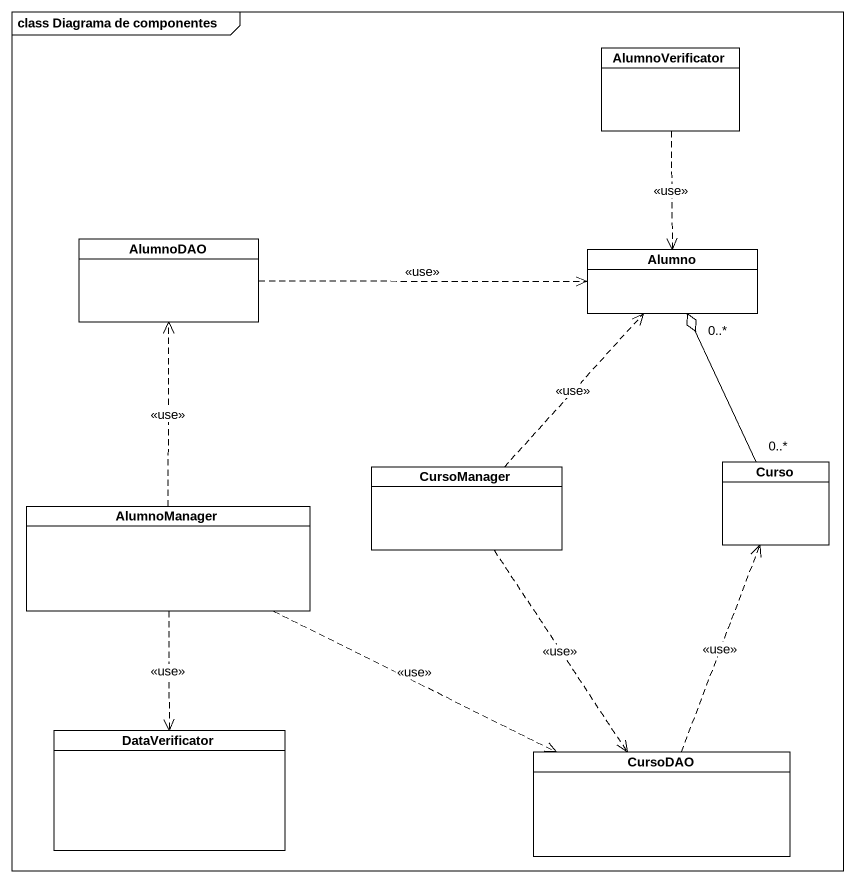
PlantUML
@startuml
mainframe class Diagrama de componentes
hide circle
hide empty members
class AlumnoVerificator
class AlumnoDAO
class Alumno
class CursoManager
class Curso
class AlumnoManager
class DataVerificator
class CursoDAO
AlumnoVerificator ..> Alumno : <<use>>
AlumnoDAO .right.> Alumno : <<use>>
CursoManager .up.> Alumno : <<use>>
CursoManager ..> CursoDAO : <<use>>
Curso "0..*" -up-o "0..*" Alumno
AlumnoManager .up.> AlumnoDAO : <<use>>
AlumnoManager ..> DataVerificator : <<use>>
AlumnoManager .right.> CursoDAO : <<use>>
CursoDAO .up.> Curso : <<use>>
@enduml
